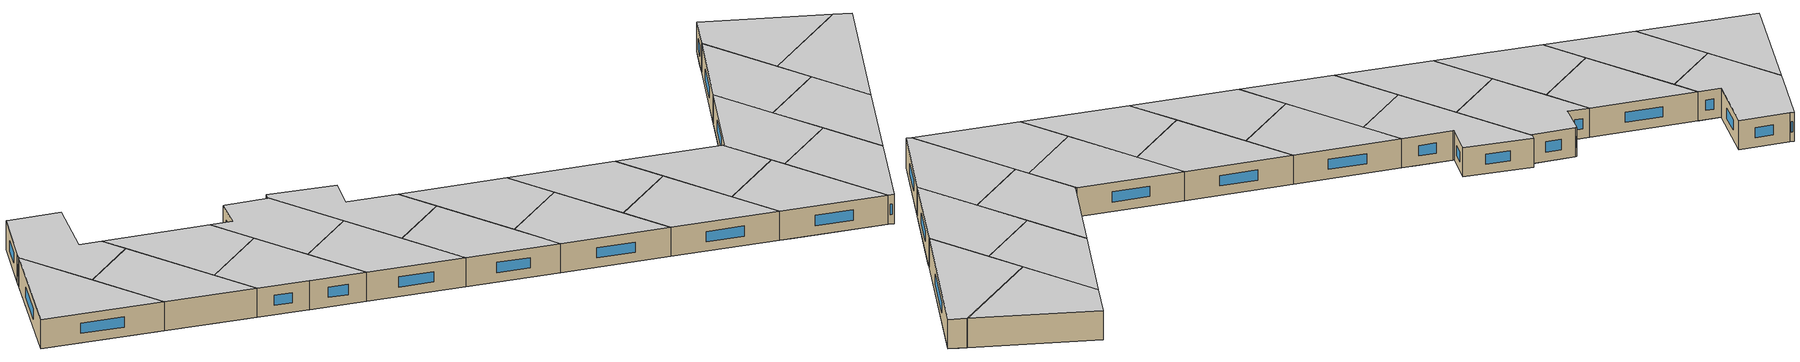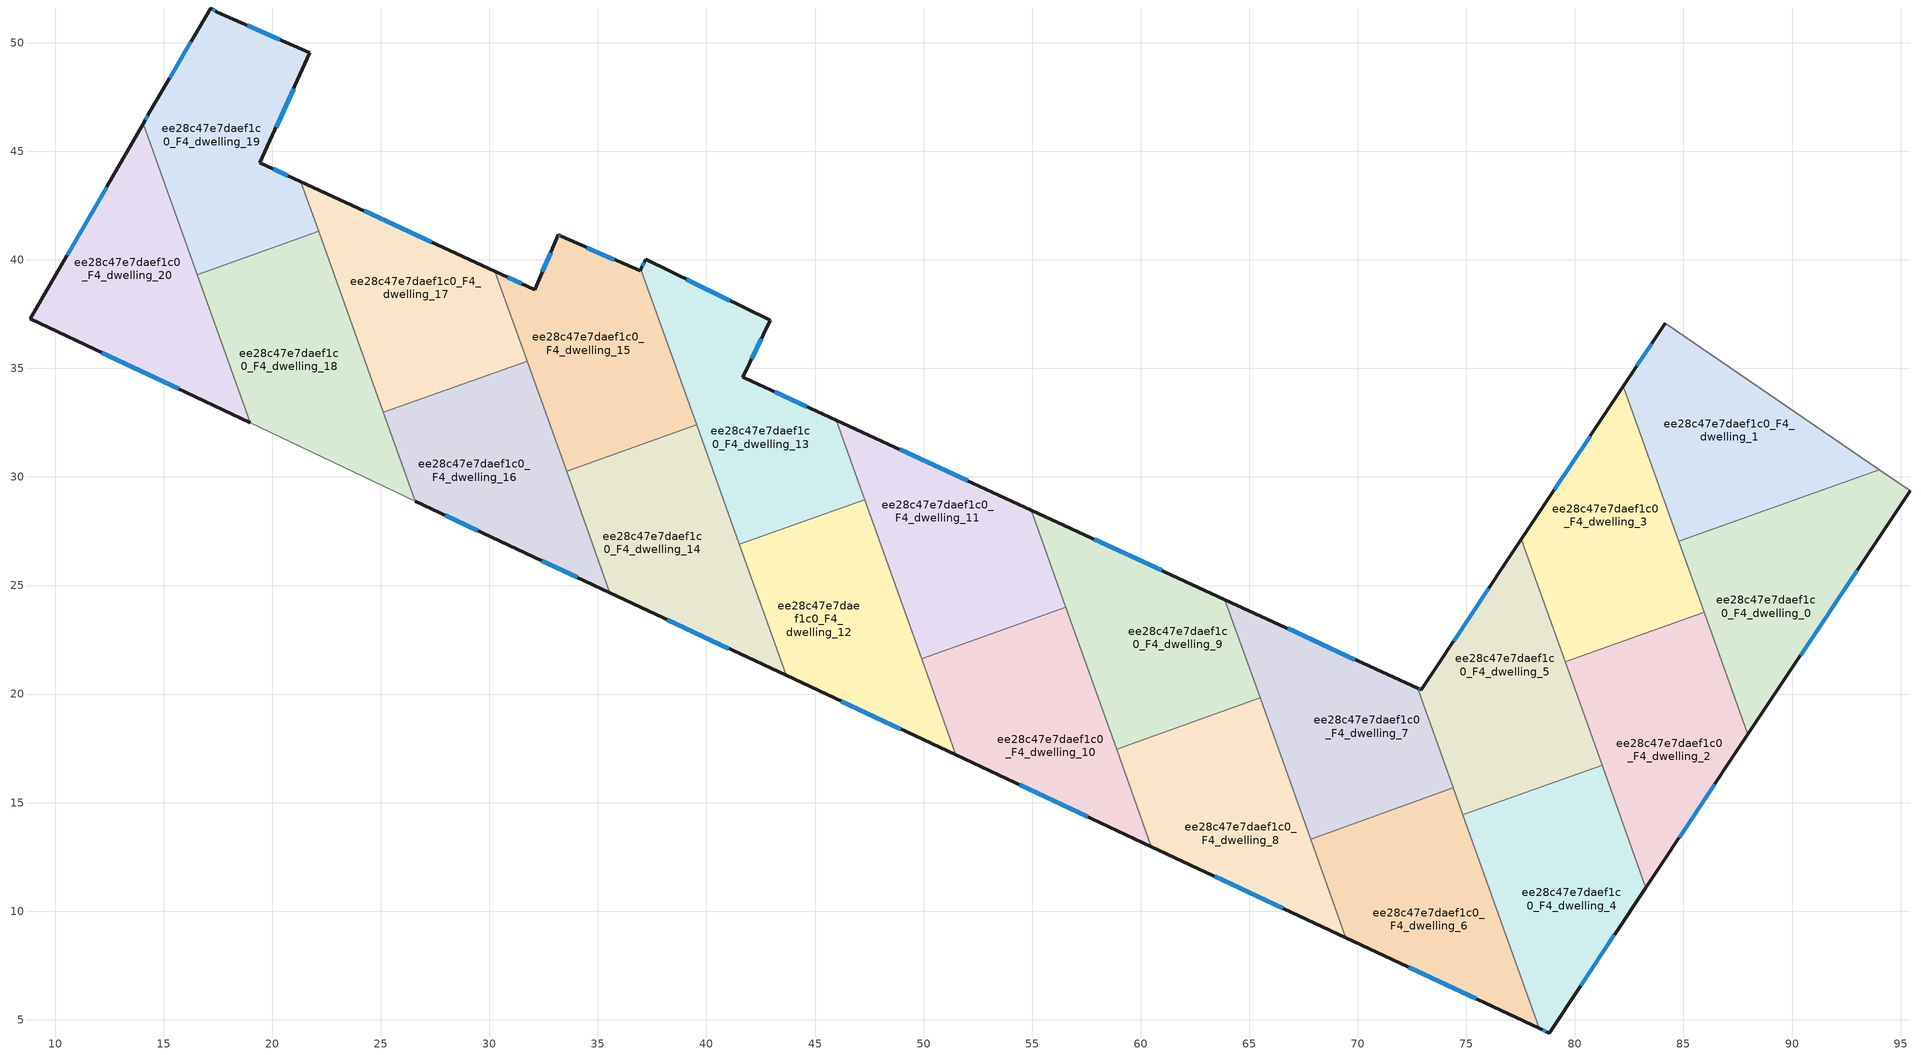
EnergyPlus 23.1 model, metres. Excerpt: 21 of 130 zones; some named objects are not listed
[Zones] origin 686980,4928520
ee28c47e7daef1c0_F4_dwelling_0
 floor to ee28c47e7daef1c0_F3_dwelling_0 (EU_floor_Construction): 95.43,29.36 87.96,18.14 86.55,22.1 85.12,27.15 86.34,27.59 94.6,29.92 z12
 floor to ee28c47e7daef1c0_F3_dwelling_1 (EU_floor_Construction): 94.6,29.92 86.34,27.59 94.01,30.33 z12
 floor to ee28c47e7daef1c0_F3_dwelling_2 (EU_floor_Construction): 86.03,23.95 86.55,22.11 85.9,23.91 z12
 floor to ee28c47e7daef1c0_F3_dwelling_3 (EU_floor_Construction): 85.12,27.15 86.03,23.95 85.9,23.91 84.78,27.03 z12
 wall outside (EU_wall_Construction): 87.96,18.14 95.43,29.36 z12:15
 wall to ee28c47e7daef1c0_F4_dwelling_1 (EU_wall_Construction): 94.01,30.33 84.78,27.03 z12:15
 wall adiabatic (EU_wall_Construction): 95.43,29.36 94.01,30.33 z12:15
 wall to ee28c47e7daef1c0_F4_dwelling_2 (EU_wall_Construction): 85.95,23.78 87.96,18.14 z12:15
 wall to ee28c47e7daef1c0_F4_dwelling_3 (EU_wall_Construction): 84.78,27.03 85.95,23.78 z12:15
 window (EU_Window_Construction): 90.39,21.79 93,25.71 z12.98:14.02
 ceiling to ee28c47e7daef1c0_F5_dwelling_0 (EU_floor_Construction): 87.96,18.14 95.43,29.36 94.01,30.33 84.78,27.03 z15
ee28c47e7daef1c0_F4_dwelling_1
 floor to ee28c47e7daef1c0_F3_dwelling_1 (EU_floor_Construction): 94.01,30.33 86.34,27.59 85.09,27.24 82.86,35.13 84.15,37.07 z12
 floor to ee28c47e7daef1c0_F3_dwelling_0 (EU_floor_Construction): 86.34,27.59 85.12,27.15 85.09,27.24 z12
 floor to ee28c47e7daef1c0_F3_dwelling_3 (EU_floor_Construction): 82.86,35.13 85.12,27.15 84.78,27.03 82.23,34.18 z12
 wall outside (EU_wall_Construction): 84.15,37.07 82.23,34.18 z12:15
 wall adiabatic (EU_wall_Construction): 94.01,30.33 84.15,37.07 z12:15
 wall to ee28c47e7daef1c0_F4_dwelling_3 (EU_wall_Construction): 82.23,34.18 84.78,27.03 z12:15
 window (EU_Window_Construction): 83.53,36.13 82.85,35.12 z12.98:14.02
 ceiling to ee28c47e7daef1c0_F5_dwelling_1 (EU_floor_Construction): 94.01,30.33 84.15,37.07 82.23,34.18 84.78,27.03 z15
ee28c47e7daef1c0_F4_dwelling_10
 floor to ee28c47e7daef1c0_F3_dwelling_10 (EU_floor_Construction): 57.17,22.25 60.49,12.98 53.28,16.36 52.03,20.8 z12
 floor to ee28c47e7daef1c0_F3_dwelling_11 (EU_floor_Construction): 56.55,24 57.17,22.25 52.03,20.8 53.28,16.36 51.49,17.2 49.91,21.63 z12
 wall outside (EU_wall_Construction): 51.49,17.2 60.49,12.98 z12:15
 wall to ee28c47e7daef1c0_F4_dwelling_11 (EU_wall_Construction): 56.55,24 49.91,21.63 z12:15
 wall to ee28c47e7daef1c0_F4_dwelling_9 (EU_wall_Construction): 58.89,17.46 56.55,24 z12:15
 wall to ee28c47e7daef1c0_F4_dwelling_12 (EU_wall_Construction): 49.91,21.63 51.49,17.2 z12:15
 wall to ee28c47e7daef1c0_F4_dwelling_8 (EU_wall_Construction): 60.49,12.98 58.89,17.46 z12:15
 window (EU_Window_Construction): 54.42,15.82 57.57,14.35 z12.98:14.02
 ceiling to ee28c47e7daef1c0_F5_dwelling_10 (EU_floor_Construction): 60.49,12.98 56.55,24 49.91,21.63 51.49,17.2 z15
ee28c47e7daef1c0_F4_dwelling_11
 floor to ee28c47e7daef1c0_F3_dwelling_11 (EU_floor_Construction): 55.78,26.14 56.55,24 49.91,21.63 48.98,24.21 z12
 floor to ee28c47e7daef1c0_F3_dwelling_12 (EU_floor_Construction): 54.95,28.47 55.78,26.14 48.98,24.21 45.98,32.61 z12
 wall outside (EU_wall_Construction): 54.95,28.47 45.97,32.61 z12:15
 wall to ee28c47e7daef1c0_F4_dwelling_13 (EU_wall_Construction): 45.97,32.61 47.28,28.96 z12:15
 wall to ee28c47e7daef1c0_F4_dwelling_9 (EU_wall_Construction): 56.55,24 54.95,28.47 z12:15
 wall to ee28c47e7daef1c0_F4_dwelling_12 (EU_wall_Construction): 47.28,28.96 49.91,21.63 z12:15
 window (EU_Window_Construction): 52.03,29.82 48.89,31.27 z12.98:14.02
 ceiling to ee28c47e7daef1c0_F5_dwelling_11 (EU_floor_Construction): 56.55,24 54.95,28.47 45.97,32.61 49.91,21.63 z15
ee28c47e7daef1c0_F4_dwelling_12
 floor to ee28c47e7daef1c0_F3_dwelling_12 (EU_floor_Construction): 47.28,28.96 48.98,24.21 47.45,23.78 46.1,28.54 z12
 floor to ee28c47e7daef1c0_F3_dwelling_13 (EU_floor_Construction): 46.1,28.54 48.98,18.37 43.68,20.86 41.52,26.9 z12
 floor to ee28c47e7daef1c0_F3_dwelling_11 (EU_floor_Construction): 48.98,24.21 51.49,17.2 48.98,18.37 47.45,23.78 z12
 wall outside (EU_wall_Construction): 43.68,20.86 51.49,17.2 z12:15
 wall to ee28c47e7daef1c0_F4_dwelling_13 (EU_wall_Construction): 47.28,28.96 41.52,26.9 z12:15
 wall to ee28c47e7daef1c0_F4_dwelling_14 (EU_wall_Construction): 41.52,26.9 43.68,20.86 z12:15
 window (EU_Window_Construction): 46.22,19.67 48.95,18.39 z12.98:14.02
 ceiling to ee28c47e7daef1c0_F5_dwelling_12 (EU_floor_Construction): 51.49,17.2 47.28,28.96 41.52,26.9 43.68,20.86 z15
ee28c47e7daef1c0_F4_dwelling_13
 floor to ee28c47e7daef1c0_F3_dwelling_14 (EU_floor_Construction): 42.93,37.21 41.66,34.6 41.78,34.55 44.8,33.15 45.79,29.64 41.02,28.29 36.98,39.57 37.19,40.02 z12
 floor to ee28c47e7daef1c0_F3_dwelling_13 (EU_floor_Construction): 45.79,29.64 46.1,28.54 41.52,26.9 41.02,28.29 z12
 floor to ee28c47e7daef1c0_F3_dwelling_12 (EU_floor_Construction): 45.98,32.61 47.28,28.96 46.1,28.54 44.8,33.15 z12
 wall outside (EU_wall_Construction): 45.97,32.61 41.78,34.55 41.66,34.6 42.93,37.21 37.19,40.02 36.98,39.57 z12:15
 wall to ee28c47e7daef1c0_F4_dwelling_15 (EU_wall_Construction): 36.98,39.57 39.54,32.4 z12:15
 wall to ee28c47e7daef1c0_F4_dwelling_14 (EU_wall_Construction): 39.54,32.4 41.51,26.9 z12:15
 window (EU_Window_Construction): 37.12,39.87 37.05,39.72 / 41.07,38.12 39.06,39.11 / 42.08,35.45 42.52,36.36 / 44.61,33.24 43.14,33.92 z12.98:14.02
 ceiling to ee28c47e7daef1c0_F5_dwelling_13 (EU_floor_Construction): 47.28,28.96 45.97,32.61 41.78,34.55 41.66,34.6 42.93,37.21 37.19,40.02 36.98,39.57 41.52,26.9 z15
ee28c47e7daef1c0_F4_dwelling_14
 floor to ee28c47e7daef1c0_F3_dwelling_15 (EU_floor_Construction): 38.76,32.12 41.68,21.8 35.56,24.67 33.55,30.26 z12
 floor to ee28c47e7daef1c0_F3_dwelling_14 (EU_floor_Construction): 39.54,32.4 41.01,28.29 39.93,27.99 38.76,32.12 z12
 floor to ee28c47e7daef1c0_F3_dwelling_13 (EU_floor_Construction): 41.01,28.29 43.68,20.86 41.68,21.8 39.93,27.99 z12
 wall outside (EU_wall_Construction): 35.56,24.67 43.68,20.86 z12:15
 wall to ee28c47e7daef1c0_F4_dwelling_15 (EU_wall_Construction): 39.54,32.4 33.55,30.26 z12:15
 wall to ee28c47e7daef1c0_F4_dwelling_16 (EU_wall_Construction): 33.55,30.26 35.56,24.67 z12:15
 window (EU_Window_Construction): 38.2,23.43 41.03,22.1 z12.98:14.02
 ceiling to ee28c47e7daef1c0_F5_dwelling_14 (EU_floor_Construction): 43.68,20.86 39.54,32.4 33.55,30.26 35.56,24.67 z15
ee28c47e7daef1c0_F4_dwelling_15
 floor to ee28c47e7daef1c0_F3_dwelling_16 (EU_floor_Construction): 36.64,39.63 38.61,32.66 33.24,31.14 30.26,39.48 32.09,38.63 33.12,41.05 33.16,41.15 33.31,41.08 z12
 floor to ee28c47e7daef1c0_F3_dwelling_14 (EU_floor_Construction): 36.98,39.57 39.54,32.4 38.76,32.12 36.64,39.63 36.94,39.5 z12
 floor to ee28c47e7daef1c0_F3_dwelling_15 (EU_floor_Construction): 38.61,32.65 38.76,32.12 33.55,30.26 33.24,31.14 z12
 wall outside (EU_wall_Construction): 36.98,39.57 36.94,39.5 33.31,41.08 33.16,41.15 32.09,38.63 30.26,39.48 z12:15
 wall to ee28c47e7daef1c0_F4_dwelling_17 (EU_wall_Construction): 30.26,39.48 31.74,35.34 z12:15
 wall to ee28c47e7daef1c0_F4_dwelling_16 (EU_wall_Construction): 31.74,35.34 33.55,30.26 z12:15
 window (EU_Window_Construction): 31.5,38.91 30.85,39.2 / 32.82,40.33 32.44,39.45 / 33.27,41.11 33.21,41.13 / 35.76,40.02 34.49,40.57 z12.98:14.02
 ceiling to ee28c47e7daef1c0_F5_dwelling_15 (EU_floor_Construction): 39.54,32.4 36.98,39.57 36.94,39.5 33.31,41.08 33.16,41.15 32.09,38.63 30.26,39.48 33.55,30.26 z15
ee28c47e7daef1c0_F4_dwelling_16
 floor to ee28c47e7daef1c0_F3_dwelling_17 (EU_floor_Construction): 31.12,35.12 33.85,25.47 30.89,26.85 30.85,26.87 26.58,28.89 25.12,32.97 z12
 floor to ee28c47e7daef1c0_F3_dwelling_15 (EU_floor_Construction): 33.24,31.14 35.56,24.67 33.85,25.47 32.32,30.88 z12
 floor to ee28c47e7daef1c0_F3_dwelling_16 (EU_floor_Construction): 31.74,35.34 33.24,31.14 32.32,30.88 31.12,35.12 z12
 wall outside (EU_wall_Construction): 26.58,28.89 30.85,26.87 30.89,26.85 35.56,24.67 z12:15
 wall to ee28c47e7daef1c0_F4_dwelling_18 (EU_wall_Construction): 25.12,32.97 26.58,28.89 z12:15
 wall to ee28c47e7daef1c0_F4_dwelling_17 (EU_wall_Construction): 31.74,35.34 25.12,32.97 z12:15
 window (EU_Window_Construction): 27.97,28.24 29.46,27.53 / 32.41,26.14 34.04,25.38 z12.98:14.02
 ceiling to ee28c47e7daef1c0_F5_dwelling_16 (EU_floor_Construction): 35.56,24.67 31.74,35.34 25.12,32.97 26.58,28.89 30.85,26.87 30.89,26.85 z15
ee28c47e7daef1c0_F4_dwelling_17
 floor to ee28c47e7daef1c0_F3_dwelling_18 (EU_floor_Construction): 29.83,39.67 30.99,35.56 24.82,33.82 21.32,43.6 z12
 floor to ee28c47e7daef1c0_F3_dwelling_16 (EU_floor_Construction): 30.26,39.48 31.74,35.34 31.12,35.12 29.83,39.67 z12
 floor to ee28c47e7daef1c0_F3_dwelling_17 (EU_floor_Construction): 30.99,35.56 31.12,35.12 25.12,32.97 24.82,33.82 z12
 wall outside (EU_wall_Construction): 30.26,39.48 21.32,43.6 z12:15
 wall to ee28c47e7daef1c0_F4_dwelling_19 (EU_wall_Construction): 21.32,43.6 22.14,41.32 z12:15
 wall to ee28c47e7daef1c0_F4_dwelling_18 (EU_wall_Construction): 22.14,41.32 25.12,32.97 z12:15
 window (EU_Window_Construction): 27.35,40.82 24.23,42.26 z12.98:14.02
 ceiling to ee28c47e7daef1c0_F5_dwelling_17 (EU_floor_Construction): 31.74,35.34 30.26,39.48 21.32,43.6 25.12,32.97 z15
ee28c47e7daef1c0_F4_dwelling_18
 floor adiabatic (EU_floor_Construction): 21.9,41.23 25.2,29.55 18.99,32.49 16.54,39.32 z12
 floor to ee28c47e7daef1c0_F3_dwelling_17 (EU_floor_Construction): 24.82,33.82 26.58,28.89 25.2,29.55 24.05,33.6 z12
 floor to ee28c47e7daef1c0_F3_dwelling_18 (EU_floor_Construction): 22.14,41.32 24.82,33.82 24.05,33.6 21.9,41.23 z12
 wall to ee28c47e7daef1c0_F4_dwelling_19 (EU_wall_Construction): 22.14,41.32 16.54,39.32 z12:15
 wall adiabatic (EU_wall_Construction): 18.99,32.49 26.58,28.89 z12:15
 wall to ee28c47e7daef1c0_F4_dwelling_20 (EU_wall_Construction): 16.54,39.32 18.99,32.49 z12:15
 ceiling to ee28c47e7daef1c0_F5_dwelling_18 (EU_floor_Construction): 26.58,28.89 22.14,41.32 16.54,39.32 18.99,32.49 z15
ee28c47e7daef1c0_F4_dwelling_19
 floor to ee28c47e7daef1c0_F3_dwelling_20 (EU_floor_Construction): 21.73,49.54 19.43,44.47 21.21,43.65 21.84,41.44 16.34,39.88 15.54,42.12 14.27,46.64 14.36,46.81 17.17,51.6 17.47,51.41 z12
 floor to ee28c47e7daef1c0_F3_dwelling_18 (EU_floor_Construction): 21.32,43.6 22.14,41.32 21.9,41.23 21.21,43.65 z12
 floor to ee28c47e7daef1c0_F3_dwelling_21 (EU_floor_Construction): 14.27,46.64 15.54,42.12 14.06,46.27 z12
 floor to ee28c47e7daef1c0_F3_dwelling_19 (EU_floor_Construction): 21.84,41.44 21.9,41.23 16.54,39.32 16.34,39.88 z12
 wall outside (EU_wall_Construction): 21.32,43.6 19.43,44.47 21.73,49.54 17.47,51.41 17.17,51.6 14.36,46.81 14.06,46.27 z12:15
 wall to ee28c47e7daef1c0_F4_dwelling_20 (EU_wall_Construction): 14.06,46.27 16.54,39.32 z12:15
 window (EU_Window_Construction): 17.37,51.47 17.27,51.54 / 20.35,50.15 18.86,50.8 / 20.18,46.12 20.99,47.89 / 20.71,43.88 20.05,44.19 / 14.26,46.64 14.16,46.45 / 16.25,50.04 15.28,48.37 z12.98:14.02
 ceiling to ee28c47e7daef1c0_F5_dwelling_19 (EU_floor_Construction): 22.14,41.32 21.32,43.6 19.43,44.47 21.73,49.54 17.47,51.41 17.17,51.6 14.36,46.81 14.06,46.27 16.54,39.32 z15
ee28c47e7daef1c0_F4_dwelling_2
 floor to ee28c47e7daef1c0_F3_dwelling_2 (EU_floor_Construction): 85.95,23.78 86.55,22.1 87.76,17.83 83.27,11.09 80.26,21.74 z12
 floor to ee28c47e7daef1c0_F3_dwelling_0 (EU_floor_Construction): 86.55,22.1 87.96,18.14 87.76,17.83 z12
 floor to ee28c47e7daef1c0_F3_dwelling_5 (EU_floor_Construction): 80.26,21.74 81.54,17.21 81.12,17.09 79.55,21.49 z12
 floor to ee28c47e7daef1c0_F3_dwelling_4 (EU_floor_Construction): 81.54,17.21 83.27,11.08 81.12,17.09 z12
 wall outside (EU_wall_Construction): 83.27,11.08 87.96,18.14 z12:15
 wall to ee28c47e7daef1c0_F4_dwelling_3 (EU_wall_Construction): 85.95,23.78 79.55,21.49 z12:15
 wall to ee28c47e7daef1c0_F4_dwelling_4 (EU_wall_Construction): 81.25,16.73 83.27,11.08 z12:15
 wall to ee28c47e7daef1c0_F4_dwelling_5 (EU_wall_Construction): 79.55,21.49 81.25,16.73 z12:15
 window (EU_Window_Construction): 84.8,13.38 86.44,15.84 z12.98:14.02
 ceiling to ee28c47e7daef1c0_F5_dwelling_2 (EU_floor_Construction): 83.27,11.08 87.96,18.14 85.95,23.78 79.55,21.49 z15
ee28c47e7daef1c0_F4_dwelling_20
 floor to ee28c47e7daef1c0_F3_dwelling_19 (EU_floor_Construction): 16.34,39.88 18.99,32.49 18.15,32.89 16.19,39.84 z12
 floor to ee28c47e7daef1c0_F3_dwelling_21 (EU_floor_Construction): 14.06,46.27 15.54,42.11 18.15,32.89 8.86,37.29 z12
 floor to ee28c47e7daef1c0_F3_dwelling_20 (EU_floor_Construction): 15.54,42.11 16.34,39.88 16.19,39.84 z12
 wall outside (EU_wall_Construction): 14.06,46.27 8.86,37.29 18.99,32.49 z12:15
 window (EU_Window_Construction): 12.16,35.73 15.69,34.05 / 12.37,43.35 10.55,40.21 z12.98:14.02
 ceiling to ee28c47e7daef1c0_F5_dwelling_20 (EU_floor_Construction): 18.99,32.49 14.06,46.27 8.86,37.29 z15
ee28c47e7daef1c0_F4_dwelling_3
 floor to ee28c47e7daef1c0_F3_dwelling_3 (EU_floor_Construction): 82.23,34.18 85.9,23.91 80.11,22.28 78.38,28.4 z12
 floor to ee28c47e7daef1c0_F3_dwelling_2 (EU_floor_Construction): 85.9,23.91 85.95,23.78 80.26,21.74 80.11,22.28 z12
 floor to ee28c47e7daef1c0_F3_dwelling_5 (EU_floor_Construction): 78.38,28.4 80.26,21.74 79.55,21.49 77.53,27.12 z12
 wall outside (EU_wall_Construction): 82.23,34.18 77.53,27.12 z12:15
 wall to ee28c47e7daef1c0_F4_dwelling_5 (EU_wall_Construction): 77.53,27.12 79.55,21.49 z12:15
 window (EU_Window_Construction): 80.7,31.88 79.06,29.42 z12.98:14.02
 ceiling to ee28c47e7daef1c0_F5_dwelling_3 (EU_floor_Construction): 85.95,23.78 82.23,34.18 77.53,27.12 79.55,21.49 z15
ee28c47e7daef1c0_F4_dwelling_4
 floor to ee28c47e7daef1c0_F3_dwelling_4 (EU_floor_Construction): 81.25,16.73 83.27,11.08 78.81,4.39 78.77,4.41 75.84,14.79 z12
 floor to ee28c47e7daef1c0_F3_dwelling_6 (EU_floor_Construction): 75.84,14.79 78.77,4.41 78.36,4.6 74.84,14.43 z12
 wall outside (EU_wall_Construction): 78.36,4.6 78.81,4.39 83.27,11.08 z12:15
 wall to ee28c47e7daef1c0_F4_dwelling_5 (EU_wall_Construction): 81.25,16.73 74.84,14.43 z12:15
 wall to ee28c47e7daef1c0_F4_dwelling_6 (EU_wall_Construction): 74.84,14.43 78.36,4.6 z12:15
 window (EU_Window_Construction): 78.51,4.53 78.67,4.46 / 80.26,6.57 81.82,8.91 z12.98:14.02
 ceiling to ee28c47e7daef1c0_F5_dwelling_4 (EU_floor_Construction): 78.81,4.39 83.27,11.08 81.25,16.73 74.84,14.43 78.36,4.6 z15
ee28c47e7daef1c0_F4_dwelling_5
 floor to ee28c47e7daef1c0_F3_dwelling_5 (EU_floor_Construction): 77.53,27.12 81.12,17.09 75.63,15.54 73.9,21.66 z12
 floor to ee28c47e7daef1c0_F3_dwelling_4 (EU_floor_Construction): 81.12,17.09 81.25,16.73 75.84,14.79 75.63,15.54 z12
 floor to ee28c47e7daef1c0_F3_dwelling_7 (EU_floor_Construction): 73.9,21.66 75.8,14.93 74.77,14.64 72.76,20.26 72.91,20.19 z12
 floor to ee28c47e7daef1c0_F3_dwelling_6 (EU_floor_Construction): 75.8,14.93 75.84,14.79 74.84,14.43 74.77,14.64 z12
 wall outside (EU_wall_Construction): 77.53,27.12 72.91,20.19 72.76,20.26 z12:15
 wall to ee28c47e7daef1c0_F4_dwelling_7 (EU_wall_Construction): 72.76,20.26 74.4,15.67 z12:15
 wall to ee28c47e7daef1c0_F4_dwelling_6 (EU_wall_Construction): 74.4,15.67 74.84,14.43 z12:15
 window (EU_Window_Construction): 76.03,24.87 74.41,22.44 / 72.86,20.21 72.81,20.24 z12.98:14.02
 ceiling to ee28c47e7daef1c0_F5_dwelling_5 (EU_floor_Construction): 81.25,16.73 77.53,27.12 72.91,20.19 72.76,20.26 74.84,14.43 z15
ee28c47e7daef1c0_F4_dwelling_6
 floor to ee28c47e7daef1c0_F3_dwelling_6 (EU_floor_Construction): 74.77,14.64 78.36,4.6 70.4,8.33 69.07,13.03 z12
 floor to ee28c47e7daef1c0_F3_dwelling_7 (EU_floor_Construction): 74.4,15.67 74.77,14.64 69.07,13.03 68.88,13.7 z12
 floor to ee28c47e7daef1c0_F3_dwelling_8 (EU_floor_Construction): 68.88,13.7 70.4,8.33 69.45,8.78 67.82,13.32 z12
 wall outside (EU_wall_Construction): 69.45,8.78 78.36,4.6 z12:15
 wall to ee28c47e7daef1c0_F4_dwelling_7 (EU_wall_Construction): 74.4,15.67 67.82,13.32 z12:15
 wall to ee28c47e7daef1c0_F4_dwelling_8 (EU_wall_Construction): 67.82,13.32 69.45,8.78 z12:15
 window (EU_Window_Construction): 72.35,7.42 75.46,5.96 z12.98:14.02
 ceiling to ee28c47e7daef1c0_F5_dwelling_6 (EU_floor_Construction): 78.36,4.6 74.4,15.67 67.82,13.32 69.45,8.78 z15
ee28c47e7daef1c0_F4_dwelling_7
 floor to ee28c47e7daef1c0_F3_dwelling_7 (EU_floor_Construction): 72.76,20.26 74.4,15.67 68.88,13.7 66.17,23.3 z12
 floor to ee28c47e7daef1c0_F3_dwelling_9 (EU_floor_Construction): 66.17,23.3 67.45,18.77 66.02,18.37 63.88,24.36 z12
 floor to ee28c47e7daef1c0_F3_dwelling_8 (EU_floor_Construction): 67.45,18.77 68.88,13.7 67.82,13.32 66.02,18.37 z12
 wall outside (EU_wall_Construction): 72.76,20.26 63.88,24.36 z12:15
 wall to ee28c47e7daef1c0_F4_dwelling_9 (EU_wall_Construction): 63.88,24.36 65.5,19.83 z12:15
 wall to ee28c47e7daef1c0_F4_dwelling_8 (EU_wall_Construction): 65.5,19.83 67.82,13.32 z12:15
 window (EU_Window_Construction): 69.87,21.59 66.76,23.02 z12.98:14.02
 ceiling to ee28c47e7daef1c0_F5_dwelling_7 (EU_floor_Construction): 74.4,15.67 72.76,20.26 63.88,24.36 67.82,13.32 z15
ee28c47e7daef1c0_F4_dwelling_8
 floor to ee28c47e7daef1c0_F3_dwelling_8 (EU_floor_Construction): 66.02,18.37 69.45,8.78 61.86,12.33 60.59,16.83 z12
 floor to ee28c47e7daef1c0_F3_dwelling_9 (EU_floor_Construction): 65.5,19.83 66.02,18.37 60.59,16.83 60.27,17.96 z12
 floor to ee28c47e7daef1c0_F3_dwelling_10 (EU_floor_Construction): 60.27,17.96 61.86,12.33 60.49,12.98 58.89,17.46 z12
 wall outside (EU_wall_Construction): 60.49,12.98 69.45,8.78 z12:15
 wall to ee28c47e7daef1c0_F4_dwelling_9 (EU_wall_Construction): 65.5,19.83 58.89,17.46 z12:15
 window (EU_Window_Construction): 63.41,11.61 66.54,10.14 z12.98:14.02
 ceiling to ee28c47e7daef1c0_F5_dwelling_8 (EU_floor_Construction): 69.45,8.78 65.5,19.83 58.89,17.46 60.49,12.98 z15
ee28c47e7daef1c0_F4_dwelling_9
 floor to ee28c47e7daef1c0_F3_dwelling_9 (EU_floor_Construction): 63.88,24.36 65.5,19.83 60.27,17.96 57.65,27.23 z12
 floor to ee28c47e7daef1c0_F3_dwelling_10 (EU_floor_Construction): 58.92,22.75 60.27,17.96 58.89,17.46 57.17,22.25 z12
 floor to ee28c47e7daef1c0_F3_dwelling_11 (EU_floor_Construction): 57.8,26.71 58.92,22.75 57.17,22.25 55.78,26.14 z12
 floor to ee28c47e7daef1c0_F3_dwelling_12 (EU_floor_Construction): 57.65,27.23 57.8,26.71 55.78,26.14 54.95,28.47 z12
 wall outside (EU_wall_Construction): 63.88,24.36 54.95,28.47 z12:15
 window (EU_Window_Construction): 60.97,25.69 57.85,27.13 z12.98:14.02
 ceiling to ee28c47e7daef1c0_F5_dwelling_9 (EU_floor_Construction): 65.5,19.83 63.88,24.36 54.95,28.47 58.89,17.46 z15
[Building]
EU S2 Campaign: North Axis=0; Terrain=City; Solar Distribution=FullExterior
[Site:Location]
Bologna: Latitude=44.5; Longitude=11.25; Time Zone=1; Elevation=37
[SizingPeriod:WeatherFileDays]
AnnualSizingPeriod: Begin Month=1; Begin Day of Month=1; End Month=12; End Day of Month=31; Day of Week for Start Day=Monday; Use Weather File Daylight Saving Period=No; Use Weather File Rain and Snow Indicators=No
[MATERIAL]
EU_InternalMass_Material: Roughness=MediumRough; Thickness=0.1; Conductivity=1; Density=1800; Specific Heat=900; Thermal Absorptance=0.9; Solar Absorptance=0.7; Visible Absorptance=0.7
[MATERIAL:NOMASS] Roughness=MediumRough; Thermal Absorptance=0.9; Solar Absorptance=0.7; Visible Absorptance=0.7
Name | Thermal Resistance
EU_wall_NoMass | 0.905828
EU_floor_NoMass | 0.67114
[WINDOWMATERIAL:SIMPLEGLAZINGSYSTEM]
EU_Window_SimpleGlazing: UFactor=4.52486; Solar Heat Gain Coefficient=0.85; Visible Transmittance=0.85
[CONSTRUCTION]
EU_wall_Construction: EU_wall_NoMass
EU_floor_Construction: EU_floor_NoMass
EU_Window_Construction: EU_Window_SimpleGlazing
EU_InternalMass_Construction: EU_InternalMass_Material
[ZONE] Type=1; Multiplier=1; Ceiling Height=autocalculate; Floor Area=autocalculate; Part of Total Floor Area=Yes
Name | Volume
ee28c47e7daef1c0_F4_dwelling_0 | 173.706
ee28c47e7daef1c0_F4_dwelling_1 | 173.737
ee28c47e7daef1c0_F4_dwelling_10 | 173.736
ee28c47e7daef1c0_F4_dwelling_11 | 173.722
ee28c47e7daef1c0_F4_dwelling_12 | 173.695
ee28c47e7daef1c0_F4_dwelling_13 | 173.703
ee28c47e7daef1c0_F4_dwelling_14; ee28c47e7daef1c0_F4_dwelling_4 | 173.721
ee28c47e7daef1c0_F4_dwelling_15 | 173.726
ee28c47e7daef1c0_F4_dwelling_16 | 165.255
ee28c47e7daef1c0_F4_dwelling_17 | 165.256
ee28c47e7daef1c0_F4_dwelling_18 | 182.202
ee28c47e7daef1c0_F4_dwelling_19 | 182.214
ee28c47e7daef1c0_F4_dwelling_2 | 173.732
ee28c47e7daef1c0_F4_dwelling_20 | 173.727
ee28c47e7daef1c0_F4_dwelling_3 | 173.729
ee28c47e7daef1c0_F4_dwelling_5 | 173.748
ee28c47e7daef1c0_F4_dwelling_6; ee28c47e7daef1c0_F4_dwelling_7 | 173.728
ee28c47e7daef1c0_F4_dwelling_8 | 173.756
ee28c47e7daef1c0_F4_dwelling_9 | 173.733
[INTERNALMASS] Construction=EU_InternalMass_Construction
Name | Zone or ZoneList | Surface Area
ee28c47e7daef1c0_F4_dwelling_0_EU_InternalMass | ee28c47e7daef1c0_F4_dwelling_0 | 57.9009
ee28c47e7daef1c0_F4_dwelling_1_EU_InternalMass | ee28c47e7daef1c0_F4_dwelling_1 | 57.9111
ee28c47e7daef1c0_F4_dwelling_2_EU_InternalMass | ee28c47e7daef1c0_F4_dwelling_2 | 57.9088
ee28c47e7daef1c0_F4_dwelling_3_EU_InternalMass | ee28c47e7daef1c0_F4_dwelling_3 | 57.9094
ee28c47e7daef1c0_F4_dwelling_4_EU_InternalMass | ee28c47e7daef1c0_F4_dwelling_4 | 57.9082
ee28c47e7daef1c0_F4_dwelling_5_EU_InternalMass | ee28c47e7daef1c0_F4_dwelling_5 | 57.9146
ee28c47e7daef1c0_F4_dwelling_6_EU_InternalMass | ee28c47e7daef1c0_F4_dwelling_6 | 57.9055
ee28c47e7daef1c0_F4_dwelling_7_EU_InternalMass | ee28c47e7daef1c0_F4_dwelling_7 | 57.9082
ee28c47e7daef1c0_F4_dwelling_8_EU_InternalMass | ee28c47e7daef1c0_F4_dwelling_8 | 57.9151
ee28c47e7daef1c0_F4_dwelling_9_EU_InternalMass | ee28c47e7daef1c0_F4_dwelling_9 | 57.9121
ee28c47e7daef1c0_F4_dwelling_10_EU_InternalMass | ee28c47e7daef1c0_F4_dwelling_10 | 57.9119
ee28c47e7daef1c0_F4_dwelling_11_EU_InternalMass | ee28c47e7daef1c0_F4_dwelling_11 | 57.9089
ee28c47e7daef1c0_F4_dwelling_12_EU_InternalMass | ee28c47e7daef1c0_F4_dwelling_12 | 57.8987
ee28c47e7daef1c0_F4_dwelling_13_EU_InternalMass | ee28c47e7daef1c0_F4_dwelling_13 | 57.9004
ee28c47e7daef1c0_F4_dwelling_14_EU_InternalMass | ee28c47e7daef1c0_F4_dwelling_14 | 57.9081
ee28c47e7daef1c0_F4_dwelling_15_EU_InternalMass | ee28c47e7daef1c0_F4_dwelling_15 | 57.9087
ee28c47e7daef1c0_F4_dwelling_16_EU_InternalMass | ee28c47e7daef1c0_F4_dwelling_16 | 55.085
ee28c47e7daef1c0_F4_dwelling_17_EU_InternalMass | ee28c47e7daef1c0_F4_dwelling_17 | 55.0843
ee28c47e7daef1c0_F4_dwelling_18_EU_InternalMass | ee28c47e7daef1c0_F4_dwelling_18 | 60.7342
ee28c47e7daef1c0_F4_dwelling_19_EU_InternalMass | ee28c47e7daef1c0_F4_dwelling_19 | 60.7358
ee28c47e7daef1c0_F4_dwelling_20_EU_InternalMass | ee28c47e7daef1c0_F4_dwelling_20 | 57.9092
[OTHEREQUIPMENT] Fuel Type=Electricity; Design Level Calculation Method=Watts/Area; Power per Zone Floor Area=1; Fraction Latent=0; Fraction Radiant=0; Fraction Lost=0; Carbon Dioxide Generation Rate=0; EndUse Subcategory=EU_Step8_InternalGains
Name | Zone or ZoneList or Space or SpaceList | Schedule
EU_Step8_InternalGain_ee28c47e7daef1c0_F4_dwelling_0_f000 | ee28c47e7daef1c0_F4_dwelling_0 | EU_Step8_GainSchedule_ee28c47e7daef1c0_F4_dwelling_0_f000
EU_Step8_InternalGain_ee28c47e7daef1c0_F4_dwelling_1_f000 | ee28c47e7daef1c0_F4_dwelling_1 | EU_Step8_GainSchedule_ee28c47e7daef1c0_F4_dwelling_1_f000
EU_Step8_InternalGain_ee28c47e7daef1c0_F4_dwelling_2_f000 | ee28c47e7daef1c0_F4_dwelling_2 | EU_Step8_GainSchedule_ee28c47e7daef1c0_F4_dwelling_2_f000
EU_Step8_InternalGain_ee28c47e7daef1c0_F4_dwelling_3_f000 | ee28c47e7daef1c0_F4_dwelling_3 | EU_Step8_GainSchedule_ee28c47e7daef1c0_F4_dwelling_3_f000
EU_Step8_InternalGain_ee28c47e7daef1c0_F4_dwelling_4_f000 | ee28c47e7daef1c0_F4_dwelling_4 | EU_Step8_GainSchedule_ee28c47e7daef1c0_F4_dwelling_4_f000
EU_Step8_InternalGain_ee28c47e7daef1c0_F4_dwelling_5_f000 | ee28c47e7daef1c0_F4_dwelling_5 | EU_Step8_GainSchedule_ee28c47e7daef1c0_F4_dwelling_5_f000
EU_Step8_InternalGain_ee28c47e7daef1c0_F4_dwelling_6_f000 | ee28c47e7daef1c0_F4_dwelling_6 | EU_Step8_GainSchedule_ee28c47e7daef1c0_F4_dwelling_6_f000
EU_Step8_InternalGain_ee28c47e7daef1c0_F4_dwelling_7_f000 | ee28c47e7daef1c0_F4_dwelling_7 | EU_Step8_GainSchedule_ee28c47e7daef1c0_F4_dwelling_7_f000
EU_Step8_InternalGain_ee28c47e7daef1c0_F4_dwelling_8_f000 | ee28c47e7daef1c0_F4_dwelling_8 | EU_Step8_GainSchedule_ee28c47e7daef1c0_F4_dwelling_8_f000
EU_Step8_InternalGain_ee28c47e7daef1c0_F4_dwelling_9_f000 | ee28c47e7daef1c0_F4_dwelling_9 | EU_Step8_GainSchedule_ee28c47e7daef1c0_F4_dwelling_9_f000
EU_Step8_InternalGain_ee28c47e7daef1c0_F4_dwelling_10_f000 | ee28c47e7daef1c0_F4_dwelling_10 | EU_Step8_GainSchedule_ee28c47e7daef1c0_F4_dwelling_10_f000
EU_Step8_InternalGain_ee28c47e7daef1c0_F4_dwelling_11_f000 | ee28c47e7daef1c0_F4_dwelling_11 | EU_Step8_GainSchedule_ee28c47e7daef1c0_F4_dwelling_11_f000
EU_Step8_InternalGain_ee28c47e7daef1c0_F4_dwelling_12_f000 | ee28c47e7daef1c0_F4_dwelling_12 | EU_Step8_GainSchedule_ee28c47e7daef1c0_F4_dwelling_12_f000
EU_Step8_InternalGain_ee28c47e7daef1c0_F4_dwelling_13_f000 | ee28c47e7daef1c0_F4_dwelling_13 | EU_Step8_GainSchedule_ee28c47e7daef1c0_F4_dwelling_13_f000
EU_Step8_InternalGain_ee28c47e7daef1c0_F4_dwelling_14_f000 | ee28c47e7daef1c0_F4_dwelling_14 | EU_Step8_GainSchedule_ee28c47e7daef1c0_F4_dwelling_14_f000
EU_Step8_InternalGain_ee28c47e7daef1c0_F4_dwelling_15_f000 | ee28c47e7daef1c0_F4_dwelling_15 | EU_Step8_GainSchedule_ee28c47e7daef1c0_F4_dwelling_15_f000
EU_Step8_InternalGain_ee28c47e7daef1c0_F4_dwelling_16_f000 | ee28c47e7daef1c0_F4_dwelling_16 | EU_Step8_GainSchedule_ee28c47e7daef1c0_F4_dwelling_16_f000
EU_Step8_InternalGain_ee28c47e7daef1c0_F4_dwelling_17_f000 | ee28c47e7daef1c0_F4_dwelling_17 | EU_Step8_GainSchedule_ee28c47e7daef1c0_F4_dwelling_17_f000
EU_Step8_InternalGain_ee28c47e7daef1c0_F4_dwelling_18_f000 | ee28c47e7daef1c0_F4_dwelling_18 | EU_Step8_GainSchedule_ee28c47e7daef1c0_F4_dwelling_18_f000
EU_Step8_InternalGain_ee28c47e7daef1c0_F4_dwelling_19_f000 | ee28c47e7daef1c0_F4_dwelling_19 | EU_Step8_GainSchedule_ee28c47e7daef1c0_F4_dwelling_19_f000
EU_Step8_InternalGain_ee28c47e7daef1c0_F4_dwelling_20_f000 | ee28c47e7daef1c0_F4_dwelling_20 | EU_Step8_GainSchedule_ee28c47e7daef1c0_F4_dwelling_20_f000
[ZONEVENTILATION:DESIGNFLOWRATE] Schedule=EU_AlwaysOn; Design Flow Rate Calculation Method=AirChanges/Hour; Air Changes per Hour=0.73129; Ventilation Type=Natural; Fan Pressure Rise=0; Fan Total Efficiency=1; Constant Term Coefficient=1; Temperature Term Coefficient=0; Velocity Term Coefficient=0; Velocity Squared Term Coefficient=0; Minimum Indoor Temperature=-100; Maximum Indoor Temperature=100; Delta Temperature=-100; Minimum Outdoor Temperature=-100; Maximum Outdoor Temperature=100; Maximum Wind Speed=40
Name | Zone or ZoneList or Space or SpaceList
EU_ConstantAir_ee28c47e7daef1c0_F4_dwelling_0 | ee28c47e7daef1c0_F4_dwelling_0
EU_ConstantAir_ee28c47e7daef1c0_F4_dwelling_1 | ee28c47e7daef1c0_F4_dwelling_1
EU_ConstantAir_ee28c47e7daef1c0_F4_dwelling_2 | ee28c47e7daef1c0_F4_dwelling_2
EU_ConstantAir_ee28c47e7daef1c0_F4_dwelling_3 | ee28c47e7daef1c0_F4_dwelling_3
EU_ConstantAir_ee28c47e7daef1c0_F4_dwelling_4 | ee28c47e7daef1c0_F4_dwelling_4
EU_ConstantAir_ee28c47e7daef1c0_F4_dwelling_5 | ee28c47e7daef1c0_F4_dwelling_5
EU_ConstantAir_ee28c47e7daef1c0_F4_dwelling_6 | ee28c47e7daef1c0_F4_dwelling_6
EU_ConstantAir_ee28c47e7daef1c0_F4_dwelling_7 | ee28c47e7daef1c0_F4_dwelling_7
EU_ConstantAir_ee28c47e7daef1c0_F4_dwelling_8 | ee28c47e7daef1c0_F4_dwelling_8
EU_ConstantAir_ee28c47e7daef1c0_F4_dwelling_9 | ee28c47e7daef1c0_F4_dwelling_9
EU_ConstantAir_ee28c47e7daef1c0_F4_dwelling_10 | ee28c47e7daef1c0_F4_dwelling_10
EU_ConstantAir_ee28c47e7daef1c0_F4_dwelling_11 | ee28c47e7daef1c0_F4_dwelling_11
EU_ConstantAir_ee28c47e7daef1c0_F4_dwelling_12 | ee28c47e7daef1c0_F4_dwelling_12
EU_ConstantAir_ee28c47e7daef1c0_F4_dwelling_13 | ee28c47e7daef1c0_F4_dwelling_13
EU_ConstantAir_ee28c47e7daef1c0_F4_dwelling_14 | ee28c47e7daef1c0_F4_dwelling_14
EU_ConstantAir_ee28c47e7daef1c0_F4_dwelling_15 | ee28c47e7daef1c0_F4_dwelling_15
EU_ConstantAir_ee28c47e7daef1c0_F4_dwelling_16 | ee28c47e7daef1c0_F4_dwelling_16
EU_ConstantAir_ee28c47e7daef1c0_F4_dwelling_17 | ee28c47e7daef1c0_F4_dwelling_17
EU_ConstantAir_ee28c47e7daef1c0_F4_dwelling_18 | ee28c47e7daef1c0_F4_dwelling_18
EU_ConstantAir_ee28c47e7daef1c0_F4_dwelling_19 | ee28c47e7daef1c0_F4_dwelling_19
EU_ConstantAir_ee28c47e7daef1c0_F4_dwelling_20 | ee28c47e7daef1c0_F4_dwelling_20
[HVACTEMPLATE:ZONE:IDEALLOADSAIRSYSTEM] System Availability Schedule=EU_AlwaysOn; Maximum Heating Supply Air Temperature=50; Minimum Cooling Supply Air Temperature=13; Maximum Heating Supply Air Humidity Ratio=0.0156; Minimum Cooling Supply Air Humidity Ratio=0.0077; Heating Limit=NoLimit; Cooling Limit=NoLimit; Heating Availability Schedule=EU_AlwaysOn; Cooling Availability Schedule=EU_CoolingOff; Dehumidification Control Type=ConstantSensibleHeatRatio; Cooling Sensible Heat Ratio=0.7; Dehumidification Setpoint=60; Humidification Control Type=None; Humidification Setpoint=30; Outdoor Air Method=None; Outdoor Air Flow Rate per Person=0.00944; Outdoor Air Flow Rate per Zone Floor Area=0; Outdoor Air Flow Rate per Zone=0; Demand Controlled Ventilation Type=None; Outdoor Air Economizer Type=NoEconomizer; Heat Recovery Type=None; Sensible Heat Recovery Effectiveness=0.7; Latent Heat Recovery Effectiveness=0.65
Name | Template Thermostat
ee28c47e7daef1c0_F4_dwelling_0 | EU_HeatOnly_ee28c47e7daef1c0_F4_dwelling_0
ee28c47e7daef1c0_F4_dwelling_1 | EU_HeatOnly_ee28c47e7daef1c0_F4_dwelling_1
ee28c47e7daef1c0_F4_dwelling_2 | EU_HeatOnly_ee28c47e7daef1c0_F4_dwelling_2
ee28c47e7daef1c0_F4_dwelling_3 | EU_HeatOnly_ee28c47e7daef1c0_F4_dwelling_3
ee28c47e7daef1c0_F4_dwelling_4 | EU_HeatOnly_ee28c47e7daef1c0_F4_dwelling_4
ee28c47e7daef1c0_F4_dwelling_5 | EU_HeatOnly_ee28c47e7daef1c0_F4_dwelling_5
ee28c47e7daef1c0_F4_dwelling_6 | EU_HeatOnly_ee28c47e7daef1c0_F4_dwelling_6
ee28c47e7daef1c0_F4_dwelling_7 | EU_HeatOnly_ee28c47e7daef1c0_F4_dwelling_7
ee28c47e7daef1c0_F4_dwelling_8 | EU_HeatOnly_ee28c47e7daef1c0_F4_dwelling_8
ee28c47e7daef1c0_F4_dwelling_9 | EU_HeatOnly_ee28c47e7daef1c0_F4_dwelling_9
ee28c47e7daef1c0_F4_dwelling_10 | EU_HeatOnly_ee28c47e7daef1c0_F4_dwelling_10
ee28c47e7daef1c0_F4_dwelling_11 | EU_HeatOnly_ee28c47e7daef1c0_F4_dwelling_11
ee28c47e7daef1c0_F4_dwelling_12 | EU_HeatOnly_ee28c47e7daef1c0_F4_dwelling_12
ee28c47e7daef1c0_F4_dwelling_13 | EU_HeatOnly_ee28c47e7daef1c0_F4_dwelling_13
ee28c47e7daef1c0_F4_dwelling_14 | EU_HeatOnly_ee28c47e7daef1c0_F4_dwelling_14
ee28c47e7daef1c0_F4_dwelling_15 | EU_HeatOnly_ee28c47e7daef1c0_F4_dwelling_15
ee28c47e7daef1c0_F4_dwelling_16 | EU_HeatOnly_ee28c47e7daef1c0_F4_dwelling_16
ee28c47e7daef1c0_F4_dwelling_17 | EU_HeatOnly_ee28c47e7daef1c0_F4_dwelling_17
ee28c47e7daef1c0_F4_dwelling_18 | EU_HeatOnly_ee28c47e7daef1c0_F4_dwelling_18
ee28c47e7daef1c0_F4_dwelling_19 | EU_HeatOnly_ee28c47e7daef1c0_F4_dwelling_19
ee28c47e7daef1c0_F4_dwelling_20 | EU_HeatOnly_ee28c47e7daef1c0_F4_dwelling_20
[SIZING:ZONE] Zone Cooling Design Supply Air Temperature Input Method=SupplyAirTemperature; Zone Cooling Design Supply Air Temperature=13; Zone Heating Design Supply Air Temperature Input Method=SupplyAirTemperature; Zone Heating Design Supply Air Temperature=50; Zone Cooling Design Supply Air Humidity Ratio=0.008; Zone Heating Design Supply Air Humidity Ratio=0.008; Cooling Design Air Flow Method=DesignDay; Cooling Design Air Flow Rate=0; Cooling Minimum Air Flow per Zone Floor Area=0.000762; Cooling Minimum Air Flow=0; Cooling Minimum Air Flow Fraction=0.2; Heating Design Air Flow Method=DesignDay; Heating Design Air Flow Rate=0; Heating Maximum Air Flow per Zone Floor Area=0.002032; Heating Maximum Air Flow=0.141576; Heating Maximum Air Flow Fraction=0.3; Account for Dedicated Outdoor Air System=No; Dedicated Outdoor Air System Control Strategy=NeutralSupplyAir; Dedicated Outdoor Air Low Setpoint Temperature for Design=autosize; Dedicated Outdoor Air High Setpoint Temperature for Design=autosize; Zone Load Sizing Method=Sensible Load Only No Latent Load; Zone Latent Cooling Design Supply Air Humidity Ratio Input Method=HumidityRatioDifference; Zone Cooling Design Supply Air Humidity Ratio Difference=0.005; Zone Latent Heating Design Supply Air Humidity Ratio Input Method=HumidityRatioDifference; Zone Humidification Design Supply Air Humidity Ratio Difference=0.005
ee28c47e7daef1c0_F4_dwelling_0; ee28c47e7daef1c0_F4_dwelling_1; ee28c47e7daef1c0_F4_dwelling_2; ee28c47e7daef1c0_F4_dwelling_3; ee28c47e7daef1c0_F4_dwelling_4; ee28c47e7daef1c0_F4_dwelling_5; ee28c47e7daef1c0_F4_dwelling_6; ee28c47e7daef1c0_F4_dwelling_7; ee28c47e7daef1c0_F4_dwelling_8; ee28c47e7daef1c0_F4_dwelling_9; ee28c47e7daef1c0_F4_dwelling_10; ee28c47e7daef1c0_F4_dwelling_11; ee28c47e7daef1c0_F4_dwelling_12; ee28c47e7daef1c0_F4_dwelling_13; ee28c47e7daef1c0_F4_dwelling_14; ee28c47e7daef1c0_F4_dwelling_15; ee28c47e7daef1c0_F4_dwelling_16; ee28c47e7daef1c0_F4_dwelling_17; ee28c47e7daef1c0_F4_dwelling_18; ee28c47e7daef1c0_F4_dwelling_19; ee28c47e7daef1c0_F4_dwelling_20
[SCHEDULE:CONSTANT]
Name | Hourly Value
EU_AlwaysOn | 1
EU_CoolingOff | 0
[SCHEDULE:FILE] Column Number=1; Rows to Skip at Top=0; Number of Hours of Data=8760; Column Separator=Comma; Interpolate to Timestep=No; Minutes per Item=60; Adjust Schedule for Daylight Savings=Yes
Name | File
EU_Step8_GainSchedule_ee28c47e7daef1c0_F4_dwelling_0_f000 | ../../schedules/ee28c47e7daef1c0/ee28c47e7daef1c0_F4_dwelling_0_f000_gain.csv
EU_Step8_GainSchedule_ee28c47e7daef1c0_F4_dwelling_1_f000 | ../../schedules/ee28c47e7daef1c0/ee28c47e7daef1c0_F4_dwelling_1_f000_gain.csv
EU_Step8_GainSchedule_ee28c47e7daef1c0_F4_dwelling_2_f000 | ../../schedules/ee28c47e7daef1c0/ee28c47e7daef1c0_F4_dwelling_2_f000_gain.csv
EU_Step8_GainSchedule_ee28c47e7daef1c0_F4_dwelling_3_f000 | ../../schedules/ee28c47e7daef1c0/ee28c47e7daef1c0_F4_dwelling_3_f000_gain.csv
EU_Step8_GainSchedule_ee28c47e7daef1c0_F4_dwelling_4_f000 | ../../schedules/ee28c47e7daef1c0/ee28c47e7daef1c0_F4_dwelling_4_f000_gain.csv
EU_Step8_GainSchedule_ee28c47e7daef1c0_F4_dwelling_5_f000 | ../../schedules/ee28c47e7daef1c0/ee28c47e7daef1c0_F4_dwelling_5_f000_gain.csv
EU_Step8_GainSchedule_ee28c47e7daef1c0_F4_dwelling_6_f000 | ../../schedules/ee28c47e7daef1c0/ee28c47e7daef1c0_F4_dwelling_6_f000_gain.csv
EU_Step8_GainSchedule_ee28c47e7daef1c0_F4_dwelling_7_f000 | ../../schedules/ee28c47e7daef1c0/ee28c47e7daef1c0_F4_dwelling_7_f000_gain.csv
EU_Step8_GainSchedule_ee28c47e7daef1c0_F4_dwelling_8_f000 | ../../schedules/ee28c47e7daef1c0/ee28c47e7daef1c0_F4_dwelling_8_f000_gain.csv
EU_Step8_GainSchedule_ee28c47e7daef1c0_F4_dwelling_9_f000 | ../../schedules/ee28c47e7daef1c0/ee28c47e7daef1c0_F4_dwelling_9_f000_gain.csv
EU_Step8_GainSchedule_ee28c47e7daef1c0_F4_dwelling_10_f000 | ../../schedules/ee28c47e7daef1c0/ee28c47e7daef1c0_F4_dwelling_10_f000_gain.csv
EU_Step8_GainSchedule_ee28c47e7daef1c0_F4_dwelling_11_f000 | ../../schedules/ee28c47e7daef1c0/ee28c47e7daef1c0_F4_dwelling_11_f000_gain.csv
EU_Step8_GainSchedule_ee28c47e7daef1c0_F4_dwelling_12_f000 | ../../schedules/ee28c47e7daef1c0/ee28c47e7daef1c0_F4_dwelling_12_f000_gain.csv
EU_Step8_GainSchedule_ee28c47e7daef1c0_F4_dwelling_13_f000 | ../../schedules/ee28c47e7daef1c0/ee28c47e7daef1c0_F4_dwelling_13_f000_gain.csv
EU_Step8_GainSchedule_ee28c47e7daef1c0_F4_dwelling_14_f000 | ../../schedules/ee28c47e7daef1c0/ee28c47e7daef1c0_F4_dwelling_14_f000_gain.csv
EU_Step8_GainSchedule_ee28c47e7daef1c0_F4_dwelling_15_f000 | ../../schedules/ee28c47e7daef1c0/ee28c47e7daef1c0_F4_dwelling_15_f000_gain.csv
EU_Step8_GainSchedule_ee28c47e7daef1c0_F4_dwelling_16_f000 | ../../schedules/ee28c47e7daef1c0/ee28c47e7daef1c0_F4_dwelling_16_f000_gain.csv
EU_Step8_GainSchedule_ee28c47e7daef1c0_F4_dwelling_17_f000 | ../../schedules/ee28c47e7daef1c0/ee28c47e7daef1c0_F4_dwelling_17_f000_gain.csv
EU_Step8_GainSchedule_ee28c47e7daef1c0_F4_dwelling_18_f000 | ../../schedules/ee28c47e7daef1c0/ee28c47e7daef1c0_F4_dwelling_18_f000_gain.csv
EU_Step8_GainSchedule_ee28c47e7daef1c0_F4_dwelling_19_f000 | ../../schedules/ee28c47e7daef1c0/ee28c47e7daef1c0_F4_dwelling_19_f000_gain.csv
EU_Step8_GainSchedule_ee28c47e7daef1c0_F4_dwelling_20_f000 | ../../schedules/ee28c47e7daef1c0/ee28c47e7daef1c0_F4_dwelling_20_f000_gain.csv
